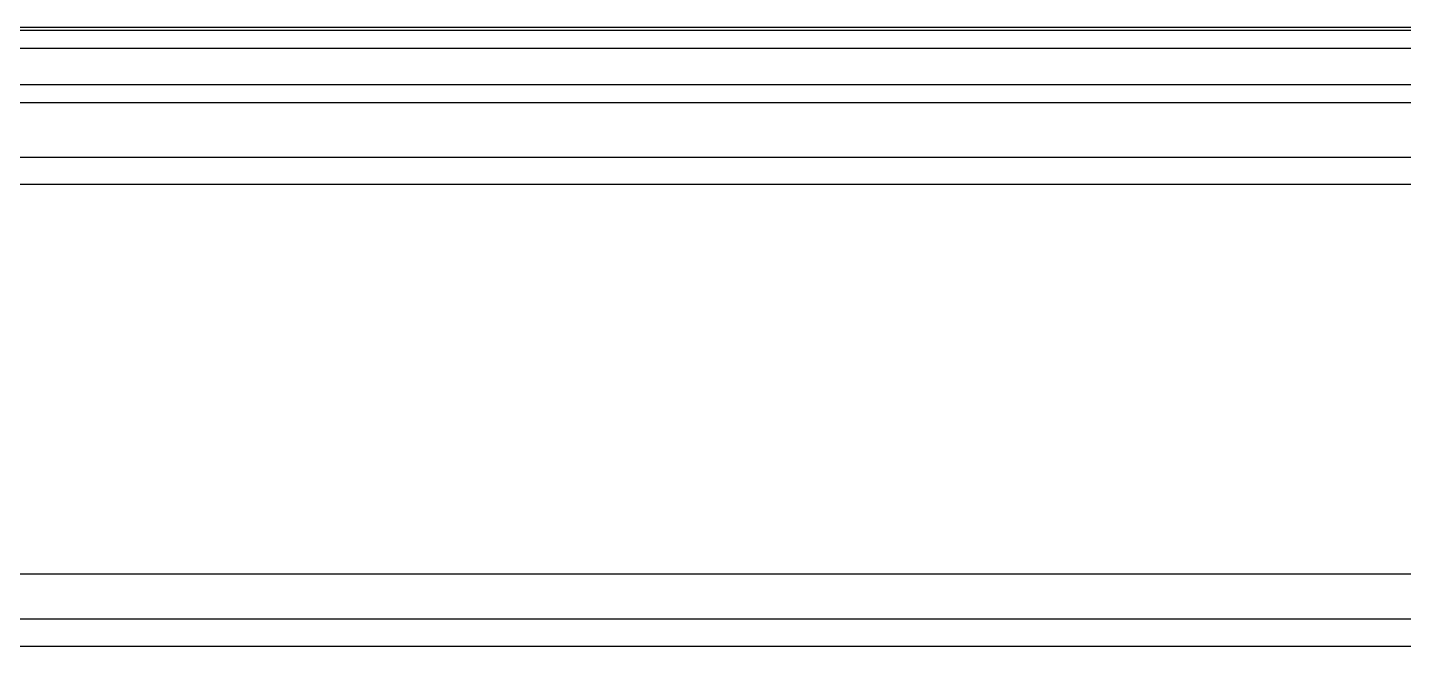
# Model space of a CAD drawing. Header units: inches. Extents: x 3672 to 10975, y -27382 to -746.
# Drawn here: x 4073.38 to 4111.33, y -26791.6 to -26774.52 of the extents above; entities that cross this region are included whole.
import ezdxf

# ---------------------------------------------------------------- set-up
doc = ezdxf.new("R2010")
doc.units = ezdxf.units.IN
doc.header["$LTSCALE"] = 17
doc.header["$MEASUREMENT"] = 0
doc.layers.add('25 BOT BAR', color=12, linetype='Continuous', lineweight=25)

# ---------------------------------------------------------------- blocks, each defined once
blk = doc.blocks.new('A$C99292ed1')
at = {"layer": '25 BOT BAR'}
blk.add_line((148.015, 0), (0.015, 0), dxfattribs=at)

msp = doc.modelspace()

# ---------------------------------------------------------------- linework, layer by layer
at = {"layer": '25 BOT BAR'}
for p, q in [((4072.025, -26774.596), (4220.025, -26774.596)), ((4070.525, -26775.096), (4221.525, -26775.096)), ((4071.025, -26776.096), (4221.025, -26776.096)), ((4071.025, -26776.596), (4221.025, -26776.596)), ((4072.025, -26778.096), (4220.025, -26778.096)), ((4072.025, -26778.846), (4220.025, -26778.846)), ((3996.784, -26789.596), (4242.521, -26789.596)), ((3996.784, -26789.596), (4242.521, -26789.596)), ((4226.025, -26790.846), (4066.025, -26790.846)), ((4224.466, -26791.596), (4066.839, -26791.596))]:
    msp.add_line(p, q, dxfattribs=at)

# ---------------------------------------------------------------- block references
at = {"layer": '25 BOT BAR', "yscale": 0.8}
msp.add_blockref('A$C99292ed1', (4072.01, -26774.524), dxfattribs=at)

doc.saveas('drawing.dxf')
